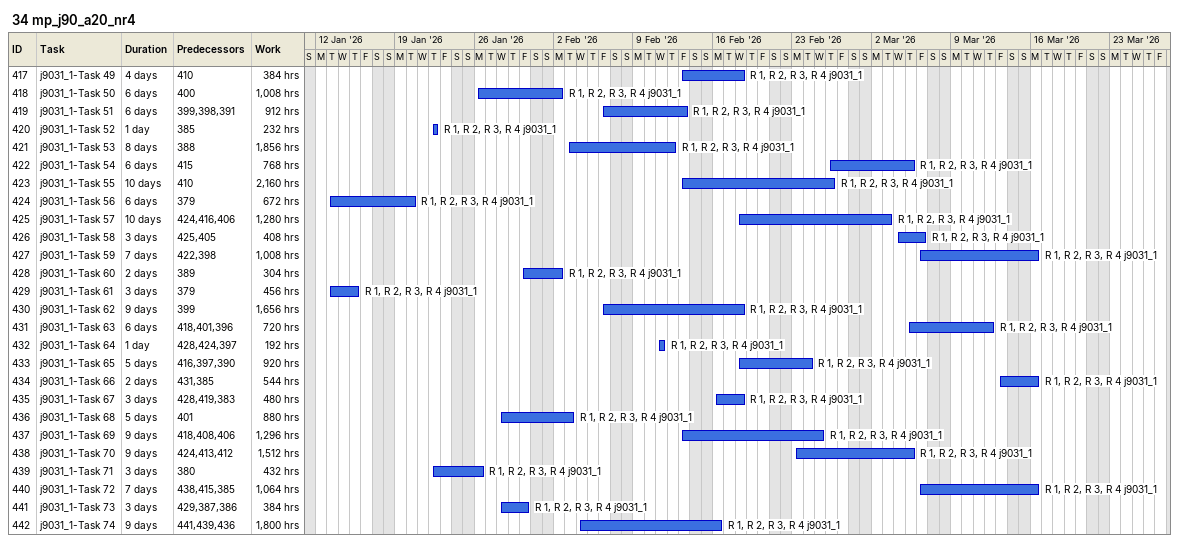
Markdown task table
34 mp_j90_a20_nr4

| ID | Task | Duration | Start | Finish | Predecessors | Resources | Work (h) |
|---|---|---|---|---|---|---|---|
| 417 | j9031_1-Task 49 | 4d | 2026-02-13 | 2026-02-18 | 410 | R 1, R 2, R 3, R 4 j9031_1 | 384 |
| 418 | j9031_1-Task 50 | 6d | 2026-01-26 | 2026-02-02 | 400 | R 1, R 2, R 3, R 4 j9031_1 | 1008 |
| 419 | j9031_1-Task 51 | 6d | 2026-02-06 | 2026-02-13 | 399, 398, 391 | R 1, R 2, R 3, R 4 j9031_1 | 912 |
| 420 | j9031_1-Task 52 | 1d | 2026-01-22 | 2026-01-22 | 385 | R 1, R 2, R 3, R 4 j9031_1 | 232 |
| 421 | j9031_1-Task 53 | 8d | 2026-02-03 | 2026-02-12 | 388 | R 1, R 2, R 3, R 4 j9031_1 | 1856 |
| 422 | j9031_1-Task 54 | 6d | 2026-02-26 | 2026-03-05 | 415 | R 1, R 2, R 3, R 4 j9031_1 | 768 |
| 423 | j9031_1-Task 55 | 10d | 2026-02-13 | 2026-02-26 | 410 | R 1, R 2, R 3, R 4 j9031_1 | 2160 |
| 424 | j9031_1-Task 56 | 6d | 2026-01-13 | 2026-01-20 | 379 | R 1, R 2, R 3, R 4 j9031_1 | 672 |
| 425 | j9031_1-Task 57 | 10d | 2026-02-18 | 2026-03-03 | 424, 416, 406 | R 1, R 2, R 3, R 4 j9031_1 | 1280 |
| 426 | j9031_1-Task 58 | 3d | 2026-03-04 | 2026-03-06 | 425, 405 | R 1, R 2, R 3, R 4 j9031_1 | 408 |
| 427 | j9031_1-Task 59 | 7d | 2026-03-06 | 2026-03-16 | 422, 398 | R 1, R 2, R 3, R 4 j9031_1 | 1008 |
| 428 | j9031_1-Task 60 | 2d | 2026-01-30 | 2026-02-02 | 389 | R 1, R 2, R 3, R 4 j9031_1 | 304 |
| 429 | j9031_1-Task 61 | 3d | 2026-01-13 | 2026-01-15 | 379 | R 1, R 2, R 3, R 4 j9031_1 | 456 |
| 430 | j9031_1-Task 62 | 9d | 2026-02-06 | 2026-02-18 | 399 | R 1, R 2, R 3, R 4 j9031_1 | 1656 |
| 431 | j9031_1-Task 63 | 6d | 2026-03-05 | 2026-03-12 | 418, 401, 396 | R 1, R 2, R 3, R 4 j9031_1 | 720 |
| 432 | j9031_1-Task 64 | 1d | 2026-02-11 | 2026-02-11 | 428, 424, 397 | R 1, R 2, R 3, R 4 j9031_1 | 192 |
| 433 | j9031_1-Task 65 | 5d | 2026-02-18 | 2026-02-24 | 416, 397, 390 | R 1, R 2, R 3, R 4 j9031_1 | 920 |
| 434 | j9031_1-Task 66 | 2d | 2026-03-13 | 2026-03-16 | 431, 385 | R 1, R 2, R 3, R 4 j9031_1 | 544 |
| 435 | j9031_1-Task 67 | 3d | 2026-02-16 | 2026-02-18 | 428, 419, 383 | R 1, R 2, R 3, R 4 j9031_1 | 480 |
| 436 | j9031_1-Task 68 | 5d | 2026-01-28 | 2026-02-03 | 401 | R 1, R 2, R 3, R 4 j9031_1 | 880 |
| 437 | j9031_1-Task 69 | 9d | 2026-02-13 | 2026-02-25 | 418, 408, 406 | R 1, R 2, R 3, R 4 j9031_1 | 1296 |
| 438 | j9031_1-Task 70 | 9d | 2026-02-23 | 2026-03-05 | 424, 413, 412 | R 1, R 2, R 3, R 4 j9031_1 | 1512 |
| 439 | j9031_1-Task 71 | 3d | 2026-01-22 | 2026-01-26 | 380 | R 1, R 2, R 3, R 4 j9031_1 | 432 |
| 440 | j9031_1-Task 72 | 7d | 2026-03-06 | 2026-03-16 | 438, 415, 385 | R 1, R 2, R 3, R 4 j9031_1 | 1064 |
| 441 | j9031_1-Task 73 | 3d | 2026-01-28 | 2026-01-30 | 429, 387, 386 | R 1, R 2, R 3, R 4 j9031_1 | 384 |
| 442 | j9031_1-Task 74 | 9d | 2026-02-04 | 2026-02-16 | 441, 439, 436 | R 1, R 2, R 3, R 4 j9031_1 | 1800 |
